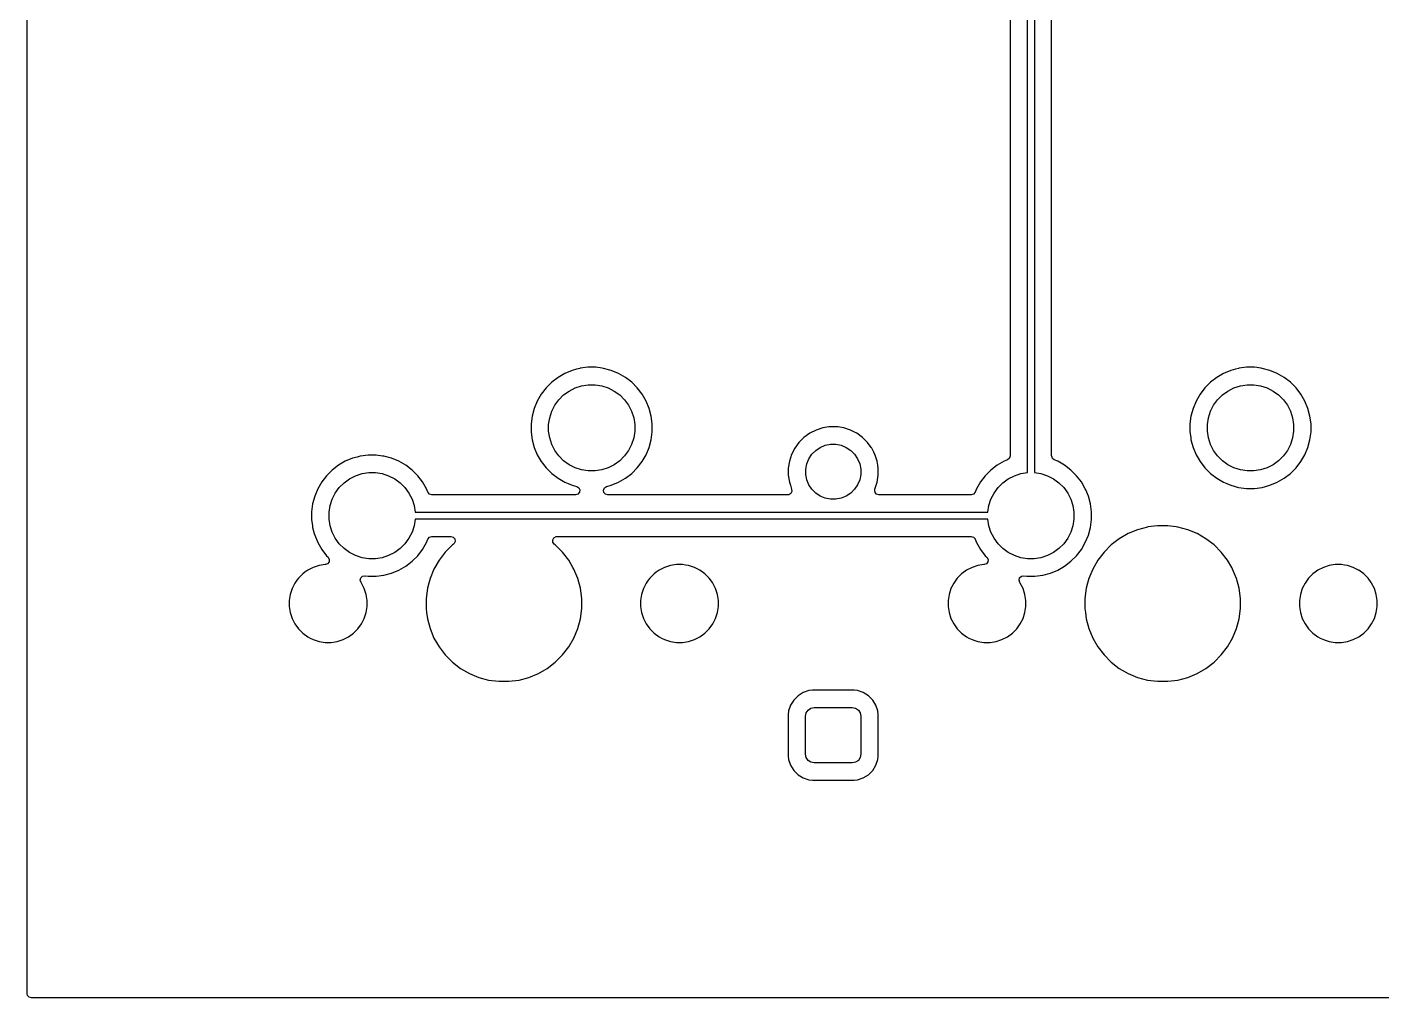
# Model space of a CAD drawing. Extents: x 72 to 176, y -104 to -43.
# Drawn here: x 71.94 to 111.11, y -104.27 to -76.2 of the extents above; entities that cross this region are included whole.
import ezdxf

# ---------------------------------------------------------------- set-up
doc = ezdxf.new("R2010")
doc.units = 0
doc.layers.add('BLACK', color=7, linetype='CONTINUOUS')

msp = doc.modelspace()

# ---------------------------------------------------------------- linework, layer by layer
at = {"layer": 'BLACK', "linetype": 'CONTINUOUS'}
for p, q in [((71.938, -96.078733), (71.938, -43.487)), ((100.865, -89.082908), (100.865, -72.524591)), ((101.065, -72.524591), (101.065, -89.082908)), ((101.5655, -77.028733), (101.5655, -73.671236)), ((100.3645, -74.94315), (100.3645, -88.599903)), ((101.5655, -87.674008), (101.5655, -77.028733)), ((87.701112, -86.127592), (87.489123, -86.2154)), ((87.829076, -86.093304), (87.701112, -86.127592)), ((87.922762, -86.068202), (87.829076, -86.093304)), ((87.933715, -86.066759), (87.922762, -86.068202)), ((88.150258, -86.03825), (87.933715, -86.066759)), ((88.150266, -86.03825), (88.150258, -86.03825)), ((88.379734, -86.03825), (88.150266, -86.03825)), ((88.379741, -86.03825), (88.379734, -86.03825)), ((88.569215, -86.063196), (88.379741, -86.03825)), ((88.607238, -86.068202), (88.569215, -86.063196)), ((88.828887, -86.127592), (88.607238, -86.068202)), ((89.040876, -86.2154), (88.828887, -86.127592)), ((106.751112, -86.127592), (106.539123, -86.2154)), ((106.879076, -86.093304), (106.751112, -86.127592)), ((106.972762, -86.068202), (106.879076, -86.093304)), ((106.983715, -86.066759), (106.972762, -86.068202)), ((107.200258, -86.03825), (106.983715, -86.066759)), ((107.200266, -86.03825), (107.200258, -86.03825)), ((107.429734, -86.03825), (107.200266, -86.03825)), ((107.429741, -86.03825), (107.429734, -86.03825)), ((107.619215, -86.063196), (107.429741, -86.03825)), ((107.657238, -86.068202), (107.619215, -86.063196)), ((107.878887, -86.127592), (107.657238, -86.068202)), ((108.090876, -86.2154), (107.878887, -86.127592)), ((87.108338, -86.469831), (86.946081, -86.632088)), ((87.290382, -86.330142), (87.108338, -86.469831)), ((87.489109, -86.215407), (87.290382, -86.330142)), ((87.489123, -86.2154), (87.489109, -86.215407)), ((87.786646, -86.633901), (87.973193, -86.573288)), ((87.973193, -86.573288), (88.166926, -86.542603)), ((88.166926, -86.542603), (88.363074, -86.542603)), ((88.363074, -86.542603), (88.556807, -86.573288)), ((88.556807, -86.573288), (88.743354, -86.633901)), ((89.04089, -86.215407), (89.040876, -86.2154)), ((89.239617, -86.330142), (89.04089, -86.215407)), ((89.421661, -86.469831), (89.239617, -86.330142)), ((89.42167, -86.469839), (89.421661, -86.469831)), ((89.583911, -86.63208), (89.42167, -86.469839)), ((106.158338, -86.469831), (105.996081, -86.632088)), ((106.340382, -86.330142), (106.158338, -86.469831)), ((106.539109, -86.215407), (106.340382, -86.330142)), ((106.539123, -86.2154), (106.539109, -86.215407)), ((106.836646, -86.633901), (107.023193, -86.573288)), ((107.023193, -86.573288), (107.216926, -86.542603)), ((107.216926, -86.542603), (107.413074, -86.542603)), ((107.413074, -86.542603), (107.606807, -86.573288)), ((107.606807, -86.573288), (107.793354, -86.633901)), ((108.09089, -86.215407), (108.090876, -86.2154)), ((108.289617, -86.330142), (108.09089, -86.215407)), ((108.471661, -86.469831), (108.289617, -86.330142)), ((108.47167, -86.469839), (108.471661, -86.469831)), ((108.633911, -86.63208), (108.47167, -86.469839)), ((86.806392, -86.814132), (86.691657, -87.012859)), ((86.946081, -86.632088), (86.806392, -86.814132)), ((87.314493, -86.97694), (87.45319, -86.838243)), ((87.45319, -86.838243), (87.611877, -86.72295)), ((87.611877, -86.72295), (87.786646, -86.633901)), ((88.743354, -86.633901), (88.918123, -86.72295)), ((88.918123, -86.72295), (89.07681, -86.838243)), ((89.07681, -86.838243), (89.215507, -86.97694)), ((89.583918, -86.632088), (89.583911, -86.63208)), ((89.723607, -86.814132), (89.583918, -86.632088)), ((89.723608, -86.814135), (89.723607, -86.814132)), ((89.723611, -86.814138), (89.723608, -86.814135)), ((89.838344, -87.012862), (89.723611, -86.814138)), ((105.856392, -86.814132), (105.741657, -87.012859)), ((105.996081, -86.632088), (105.856392, -86.814132)), ((106.364493, -86.97694), (106.50319, -86.838243)), ((106.50319, -86.838243), (106.661877, -86.72295)), ((106.661877, -86.72295), (106.836646, -86.633901)), ((107.793354, -86.633901), (107.968123, -86.72295)), ((107.968123, -86.72295), (108.12681, -86.838243)), ((108.12681, -86.838243), (108.265507, -86.97694)), ((108.633918, -86.632088), (108.633911, -86.63208)), ((108.773607, -86.814132), (108.633918, -86.632088)), ((108.773608, -86.814135), (108.773607, -86.814132)), ((108.773611, -86.814138), (108.773608, -86.814135)), ((108.888344, -87.012862), (108.773611, -86.814138)), ((86.603842, -87.224862), (86.544453, -87.446509)), ((86.69165, -87.012873), (86.603842, -87.224862)), ((86.691657, -87.012859), (86.69165, -87.012873)), ((87.049538, -87.496943), (87.110151, -87.310396)), ((87.110151, -87.310396), (87.1992, -87.135627)), ((87.1992, -87.135627), (87.314493, -86.97694)), ((89.215507, -86.97694), (89.3308, -87.135627)), ((89.3308, -87.135627), (89.419849, -87.310396)), ((89.419849, -87.310396), (89.480462, -87.496943)), ((89.926158, -87.224863), (89.838344, -87.012862)), ((89.985548, -87.446512), (89.926158, -87.224863)), ((105.653842, -87.224862), (105.594453, -87.446509)), ((105.74165, -87.012873), (105.653842, -87.224862)), ((105.741657, -87.012859), (105.74165, -87.012873)), ((106.099538, -87.496943), (106.160151, -87.310396)), ((106.160151, -87.310396), (106.2492, -87.135627)), ((106.2492, -87.135627), (106.364493, -86.97694)), ((108.265507, -86.97694), (108.3808, -87.135627)), ((108.3808, -87.135627), (108.469849, -87.310396)), ((108.469849, -87.310396), (108.530462, -87.496943)), ((108.976158, -87.224863), (108.888344, -87.012862)), ((109.035548, -87.446512), (108.976158, -87.224863)), ((86.544451, -87.44652), (86.5145, -87.674008)), ((86.5145, -87.674008), (86.5145, -87.903491)), ((86.544453, -87.446509), (86.544451, -87.44652)), ((87.018853, -87.690676), (87.049538, -87.496943)), ((87.018853, -87.886824), (87.018853, -87.690676)), ((89.480462, -87.496943), (89.511147, -87.690676)), ((89.511147, -87.690676), (89.511147, -87.886824)), ((90.0155, -87.674016), (89.985548, -87.446512)), ((90.0155, -87.903484), (90.0155, -87.674016)), ((101.5655, -88.599903), (101.5655, -87.674008)), ((105.594451, -87.44652), (105.5645, -87.674008)), ((105.5645, -87.674008), (105.5645, -87.903491)), ((105.594453, -87.446509), (105.594451, -87.44652)), ((106.068853, -87.690676), (106.099538, -87.496943)), ((106.068853, -87.886824), (106.068853, -87.690676)), ((108.530462, -87.496943), (108.561147, -87.690676)), ((108.561147, -87.690676), (108.561147, -87.886824)), ((109.0655, -87.674016), (109.035548, -87.446512)), ((109.0655, -87.903484), (109.0655, -87.674016)), ((86.5145, -87.903491), (86.535998, -88.066778)), ((86.535998, -88.066778), (86.544452, -88.130988)), ((86.544452, -88.130988), (86.544453, -88.13099)), ((86.544453, -88.13099), (86.603842, -88.352637)), ((87.049538, -88.080557), (87.018853, -87.886824)), ((87.110151, -88.267104), (87.049538, -88.080557)), ((89.480462, -88.080557), (89.419849, -88.267104)), ((89.511147, -87.886824), (89.480462, -88.080557)), ((89.926158, -88.352637), (89.985548, -88.130988)), ((89.985548, -88.130988), (90.0155, -87.903484)), ((94.402786, -88.066778), (94.258028, -88.211536)), ((94.568386, -87.946465), (94.402786, -88.066778)), ((94.750776, -87.853531), (94.568386, -87.946465)), ((94.945465, -87.790272), (94.750776, -87.853531)), ((95.123329, -87.762101), (94.945465, -87.790272)), ((95.147648, -87.75825), (95.123329, -87.762101)), ((95.352352, -87.75825), (95.147648, -87.75825)), ((95.379995, -87.762628), (95.352352, -87.75825)), ((95.554534, -87.790272), (95.379995, -87.762628)), ((95.749223, -87.853531), (95.554534, -87.790272)), ((95.847273, -87.903491), (95.749223, -87.853531)), ((95.93161, -87.946463), (95.847273, -87.903491)), ((95.931612, -87.946464), (95.93161, -87.946463)), ((95.931613, -87.946465), (95.931612, -87.946464)), ((96.097213, -88.066778), (95.931613, -87.946465)), ((96.241971, -88.211536), (96.097213, -88.066778)), ((105.5645, -87.903491), (105.585998, -88.066778)), ((105.585998, -88.066778), (105.594452, -88.130988)), ((105.594452, -88.130988), (105.594453, -88.13099)), ((105.594453, -88.13099), (105.653842, -88.352637)), ((106.099538, -88.080557), (106.068853, -87.886824)), ((106.160151, -88.267104), (106.099538, -88.080557)), ((108.530462, -88.080557), (108.469849, -88.267104)), ((108.561147, -87.886824), (108.530462, -88.080557)), ((108.976158, -88.352637), (109.035548, -88.130988)), ((109.035548, -88.130988), (109.0655, -87.903484)), ((86.603842, -88.352637), (86.69165, -88.564626)), ((87.1992, -88.441873), (87.110151, -88.267104)), ((87.314493, -88.60056), (87.1992, -88.441873)), ((89.3308, -88.441873), (89.215507, -88.60056)), ((89.419849, -88.267104), (89.3308, -88.441873)), ((89.838344, -88.564638), (89.926158, -88.352637)), ((94.137715, -88.377136), (94.044781, -88.559526)), ((94.258028, -88.211536), (94.137715, -88.377136)), ((94.631592, -88.551235), (94.742485, -88.440342)), ((94.742485, -88.440342), (94.872883, -88.353213)), ((94.872883, -88.353213), (95.017772, -88.293198)), ((95.017772, -88.293198), (95.171586, -88.262602)), ((95.171586, -88.262602), (95.328414, -88.262602)), ((95.328414, -88.262602), (95.482228, -88.293198)), ((95.482228, -88.293198), (95.627117, -88.353213)), ((95.627117, -88.353213), (95.757515, -88.440342)), ((95.757515, -88.440342), (95.868408, -88.551235)), ((96.344485, -88.352637), (96.241971, -88.211536)), ((96.362287, -88.37714), (96.344485, -88.352637)), ((96.421503, -88.493357), (96.362287, -88.37714)), ((96.455218, -88.559526), (96.421503, -88.493357)), ((105.653842, -88.352637), (105.74165, -88.564626)), ((106.2492, -88.441873), (106.160151, -88.267104)), ((106.364493, -88.60056), (106.2492, -88.441873)), ((108.3808, -88.441873), (108.265507, -88.60056)), ((108.469849, -88.267104), (108.3808, -88.441873)), ((108.888344, -88.564638), (108.976158, -88.352637)), ((80.940382, -88.870142), (80.758338, -89.009831)), ((81.139109, -88.755407), (80.940382, -88.870142)), ((81.139123, -88.7554), (81.139109, -88.755407)), ((81.351112, -88.667592), (81.139123, -88.7554)), ((81.479076, -88.633304), (81.351112, -88.667592)), ((81.572762, -88.608202), (81.479076, -88.633304)), ((81.583715, -88.606759), (81.572762, -88.608202)), ((81.800258, -88.57825), (81.583715, -88.606759)), ((81.800266, -88.57825), (81.800258, -88.57825)), ((82.029734, -88.57825), (81.800266, -88.57825)), ((82.029741, -88.57825), (82.029734, -88.57825)), ((82.219215, -88.603196), (82.029741, -88.57825)), ((82.257238, -88.608202), (82.219215, -88.603196)), ((82.476461, -88.666942), (82.257238, -88.608202)), ((82.478887, -88.667592), (82.476461, -88.666942)), ((82.690876, -88.7554), (82.478887, -88.667592)), ((82.69089, -88.755407), (82.690876, -88.7554)), ((82.889617, -88.870142), (82.69089, -88.755407)), ((83.071661, -89.009831), (82.889617, -88.870142)), ((86.69165, -88.564626), (86.691657, -88.56464)), ((86.691657, -88.56464), (86.806392, -88.763367)), ((86.806392, -88.763367), (86.946081, -88.945411)), ((87.45319, -88.739257), (87.314493, -88.60056)), ((87.611877, -88.85455), (87.45319, -88.739257)), ((87.786646, -88.943599), (87.611877, -88.85455)), ((88.918123, -88.85455), (88.743354, -88.943599)), ((89.07681, -88.739257), (88.918123, -88.85455)), ((89.215507, -88.60056), (89.07681, -88.739257)), ((89.583919, -88.945411), (89.723611, -88.763362)), ((89.723611, -88.763362), (89.838344, -88.564638)), ((93.981522, -88.754215), (93.9495, -88.956398)), ((94.044781, -88.559526), (93.981522, -88.754215)), ((94.453852, -88.980336), (94.484448, -88.826522)), ((94.484448, -88.826522), (94.544463, -88.681633)), ((94.544463, -88.681633), (94.631592, -88.551235)), ((95.868408, -88.551235), (95.955537, -88.681633)), ((95.955537, -88.681633), (96.015552, -88.826522)), ((96.015552, -88.826522), (96.046148, -88.980336)), ((96.455218, -88.559528), (96.455218, -88.559526)), ((96.45522, -88.559531), (96.455218, -88.559528)), ((96.469775, -88.604327), (96.45522, -88.559531)), ((96.518477, -88.754215), (96.469775, -88.604327)), ((96.536838, -88.870139), (96.518477, -88.754215)), ((96.5505, -88.956398), (96.536838, -88.870139)), ((99.990382, -88.870142), (99.808338, -89.009831)), ((100.189101, -88.755411), (99.990382, -88.870142)), ((100.189109, -88.755407), (100.189101, -88.755411)), ((100.189112, -88.755406), (100.189109, -88.755407)), ((100.287963, -88.714459), (100.189112, -88.755406)), ((100.292011, -88.712697), (100.287963, -88.714459)), ((100.344815, -88.666942), (100.292011, -88.712697)), ((100.3645, -88.599903), (100.344815, -88.666942)), ((101.565579, -88.604327), (101.5655, -88.599903)), ((101.587643, -88.670622), (101.565579, -88.604327)), ((101.642045, -88.714463), (101.587643, -88.670622)), ((101.740888, -88.755406), (101.642045, -88.714463)), ((101.740893, -88.755409), (101.740888, -88.755406)), ((101.740898, -88.755411), (101.740893, -88.755409)), ((101.939617, -88.870142), (101.740898, -88.755411)), ((102.121661, -89.009831), (101.939617, -88.870142)), ((105.74165, -88.564626), (105.741657, -88.56464)), ((105.741657, -88.56464), (105.856392, -88.763367)), ((105.856392, -88.763367), (105.996081, -88.945411)), ((106.50319, -88.739257), (106.364493, -88.60056)), ((106.661877, -88.85455), (106.50319, -88.739257)), ((106.836646, -88.943599), (106.661877, -88.85455)), ((107.968123, -88.85455), (107.793354, -88.943599)), ((108.12681, -88.739257), (107.968123, -88.85455)), ((108.265507, -88.60056), (108.12681, -88.739257)), ((108.633919, -88.945411), (108.773611, -88.763362)), ((108.773611, -88.763362), (108.888344, -88.564638)), ((80.596081, -89.172088), (80.456392, -89.354132)), ((80.758338, -89.009831), (80.596081, -89.172088)), ((81.10319, -89.378243), (81.261877, -89.26295)), ((81.261877, -89.26295), (81.436646, -89.173901)), ((81.436646, -89.173901), (81.623193, -89.113288)), ((81.623193, -89.113288), (81.816926, -89.082603)), ((81.816926, -89.082603), (82.013074, -89.082603)), ((82.013074, -89.082603), (82.206807, -89.113288)), ((82.206807, -89.113288), (82.393354, -89.173901)), ((82.393354, -89.173901), (82.568123, -89.26295)), ((82.568123, -89.26295), (82.72681, -89.378243)), ((83.07167, -89.009839), (83.071661, -89.009831)), ((83.233911, -89.17208), (83.07167, -89.009839)), ((83.233918, -89.172088), (83.233911, -89.17208)), ((83.373607, -89.354132), (83.233918, -89.172088)), ((86.946081, -88.945411), (86.946089, -88.94542)), ((86.946089, -88.94542), (87.10833, -89.107661)), ((87.10833, -89.107661), (87.108338, -89.107668)), ((87.108338, -89.107668), (87.290382, -89.247357)), ((87.290382, -89.247357), (87.290385, -89.247358)), ((87.290385, -89.247358), (87.290388, -89.247361)), ((87.290388, -89.247361), (87.489112, -89.362094)), ((87.973193, -89.004212), (87.786646, -88.943599)), ((88.166926, -89.034897), (87.973193, -89.004212)), ((88.363074, -89.034897), (88.166926, -89.034897)), ((88.556807, -89.004212), (88.363074, -89.034897)), ((88.743354, -88.943599), (88.556807, -89.004212)), ((89.040888, -89.362094), (89.239612, -89.247361)), ((89.239612, -89.247361), (89.421661, -89.107669)), ((89.421661, -89.107669), (89.421665, -89.107664)), ((89.421665, -89.107664), (89.42167, -89.107661)), ((89.42167, -89.107661), (89.583911, -88.94542)), ((89.583911, -88.94542), (89.583914, -88.945415)), ((89.583914, -88.945415), (89.583919, -88.945411)), ((93.9495, -88.956398), (93.9495, -89.161101)), ((93.9495, -89.161101), (93.981522, -89.363284)), ((94.453852, -89.137164), (94.453852, -88.980336)), ((94.484448, -89.290978), (94.453852, -89.137164)), ((94.544463, -89.435867), (94.484448, -89.290978)), ((96.015552, -89.290978), (95.955537, -89.435867)), ((96.046148, -89.137164), (96.015552, -89.290978)), ((96.046148, -88.980336), (96.046148, -89.137164)), ((96.518477, -89.363284), (96.5505, -89.161102)), ((96.5505, -89.161102), (96.5505, -88.956398)), ((99.646081, -89.172088), (99.506392, -89.354132)), ((99.808338, -89.009831), (99.646081, -89.172088)), ((100.15319, -89.378243), (100.311877, -89.26295)), ((100.311877, -89.26295), (100.486646, -89.173901)), ((100.486646, -89.173901), (100.673193, -89.113288)), ((100.673193, -89.113288), (100.865, -89.082908)), ((101.065, -89.082908), (101.256807, -89.113288)), ((101.256807, -89.113288), (101.443354, -89.173901)), ((101.443354, -89.173901), (101.618123, -89.26295)), ((101.618123, -89.26295), (101.77681, -89.378243)), ((102.12167, -89.009839), (102.121661, -89.009831)), ((102.283911, -89.17208), (102.12167, -89.009839)), ((102.283918, -89.172088), (102.283911, -89.17208)), ((102.423607, -89.354132), (102.283918, -89.172088)), ((105.996081, -88.945411), (105.996089, -88.94542)), ((105.996089, -88.94542), (106.15833, -89.107661)), ((106.15833, -89.107661), (106.158338, -89.107668)), ((106.158338, -89.107668), (106.340382, -89.247357)), ((106.340382, -89.247357), (106.340385, -89.247358)), ((106.340385, -89.247358), (106.340388, -89.247361)), ((106.340388, -89.247361), (106.539112, -89.362094)), ((107.023193, -89.004212), (106.836646, -88.943599)), ((107.216926, -89.034897), (107.023193, -89.004212)), ((107.413074, -89.034897), (107.216926, -89.034897)), ((107.606807, -89.004212), (107.413074, -89.034897)), ((107.793354, -88.943599), (107.606807, -89.004212)), ((108.090888, -89.362094), (108.289612, -89.247361)), ((108.289612, -89.247361), (108.471661, -89.107669)), ((108.471661, -89.107669), (108.471665, -89.107664)), ((108.471665, -89.107664), (108.47167, -89.107661)), ((108.47167, -89.107661), (108.622932, -88.956398)), ((108.622932, -88.956398), (108.63391, -88.94542)), ((108.63391, -88.94542), (108.633919, -88.945411)), ((80.34165, -89.552873), (80.253842, -89.764862)), ((80.341657, -89.552859), (80.34165, -89.552873)), ((80.456392, -89.354132), (80.341657, -89.552859)), ((80.760151, -89.850396), (80.8492, -89.675627)), ((80.8492, -89.675627), (80.964493, -89.51694)), ((80.964493, -89.51694), (81.10319, -89.378243)), ((82.72681, -89.378243), (82.865507, -89.51694)), ((82.865507, -89.51694), (82.9808, -89.675627)), ((82.9808, -89.675627), (83.069849, -89.850396)), ((83.373608, -89.354135), (83.373607, -89.354132)), ((83.373611, -89.354138), (83.373608, -89.354135)), ((83.488344, -89.552862), (83.373611, -89.354138)), ((83.488346, -89.552867), (83.488344, -89.552862)), ((83.488349, -89.552873), (83.488346, -89.552867)), ((83.529285, -89.651702), (83.488349, -89.552873)), ((83.531052, -89.655761), (83.529285, -89.651702)), ((83.576807, -89.708565), (83.531052, -89.655761)), ((83.643846, -89.72825), (83.576807, -89.708565)), ((87.489112, -89.362094), (87.489117, -89.362096)), ((87.489117, -89.362096), (87.489123, -89.362099)), ((87.489123, -89.362099), (87.58048, -89.39994)), ((87.58048, -89.39994), (87.701113, -89.449908)), ((87.701113, -89.449908), (87.830123, -89.484475)), ((87.867532, -89.70694), (87.80098, -89.728215)), ((87.830123, -89.484475), (87.889783, -89.52084)), ((87.912017, -89.653062), (87.867532, -89.70694)), ((87.889783, -89.52084), (87.920312, -89.583687)), ((87.920312, -89.583687), (87.912017, -89.653062)), ((88.609233, -89.586603), (88.638258, -89.523047)), ((88.619177, -89.655761), (88.609233, -89.586603)), ((88.664932, -89.708565), (88.619177, -89.655761)), ((88.638258, -89.523047), (88.697036, -89.485273)), ((88.731971, -89.72825), (88.664932, -89.708565)), ((88.697036, -89.485273), (88.699841, -89.484485)), ((88.699841, -89.484485), (88.828887, -89.449908)), ((88.828887, -89.449908), (89.040888, -89.362094)), ((94.020491, -89.688744), (93.960403, -89.724398)), ((93.981522, -89.363284), (94.009669, -89.449908)), ((94.009669, -89.449908), (94.04478, -89.557969)), ((94.051764, -89.626264), (94.020491, -89.688744)), ((94.04478, -89.557969), (94.044781, -89.557972)), ((94.044781, -89.557972), (94.046286, -89.562602)), ((94.046286, -89.562602), (94.044964, -89.563031)), ((94.044964, -89.563031), (94.051764, -89.626264)), ((94.631592, -89.566265), (94.544463, -89.435867)), ((94.742485, -89.677158), (94.631592, -89.566265)), ((94.872883, -89.764287), (94.742485, -89.677158)), ((95.757515, -89.677158), (95.627117, -89.764287)), ((95.868408, -89.566265), (95.757515, -89.677158)), ((95.955537, -89.435867), (95.868408, -89.566265)), ((96.447528, -89.586603), (96.45408, -89.56272)), ((96.457472, -89.655761), (96.447528, -89.586603)), ((96.453714, -89.562602), (96.455218, -89.557972)), ((96.45408, -89.56272), (96.453714, -89.562602)), ((96.455218, -89.557972), (96.45522, -89.557969)), ((96.45522, -89.557969), (96.518477, -89.363284)), ((96.503227, -89.708565), (96.457472, -89.655761)), ((96.570266, -89.72825), (96.503227, -89.708565)), ((99.306875, -89.706106), (99.24058, -89.728171)), ((99.350715, -89.651702), (99.306875, -89.706106)), ((99.39165, -89.552873), (99.350715, -89.651702)), ((99.391657, -89.552859), (99.39165, -89.552873)), ((99.506392, -89.354132), (99.391657, -89.552859)), ((99.810151, -89.850396), (99.8992, -89.675627)), ((99.8992, -89.675627), (100.014493, -89.51694)), ((100.014493, -89.51694), (100.15319, -89.378243)), ((101.77681, -89.378243), (101.915507, -89.51694)), ((101.915507, -89.51694), (102.0308, -89.675627)), ((102.0308, -89.675627), (102.119849, -89.850396)), ((102.423608, -89.354135), (102.423607, -89.354132)), ((102.423611, -89.354138), (102.423608, -89.354135)), ((102.538344, -89.552862), (102.423611, -89.354138)), ((102.538346, -89.552867), (102.538344, -89.552862)), ((102.538349, -89.552873), (102.538346, -89.552867)), ((102.551112, -89.583687), (102.538349, -89.552873)), ((102.626158, -89.764863), (102.551112, -89.583687)), ((106.539112, -89.362094), (106.539117, -89.362096)), ((106.539117, -89.362096), (106.539123, -89.362099)), ((106.539123, -89.362099), (106.63048, -89.39994)), ((106.63048, -89.39994), (106.751113, -89.449908)), ((106.751113, -89.449908), (106.972762, -89.509298)), ((106.972762, -89.509298), (107.200266, -89.53925)), ((107.200266, -89.53925), (107.200273, -89.53925)), ((107.200273, -89.53925), (107.429727, -89.53925)), ((107.429727, -89.53925), (107.429734, -89.53925)), ((107.429734, -89.53925), (107.657238, -89.509298)), ((107.657238, -89.509298), (107.878887, -89.449908)), ((107.878887, -89.449908), (108.090888, -89.362094)), ((80.194451, -89.98652), (80.1645, -90.214008)), ((80.194453, -89.986509), (80.194451, -89.98652)), ((80.253842, -89.764862), (80.194453, -89.986509)), ((80.668853, -90.230676), (80.699538, -90.036943)), ((80.699538, -90.036943), (80.760151, -89.850396)), ((83.069849, -89.850396), (83.130462, -90.036943)), ((83.130462, -90.036943), (83.160842, -90.22875)), ((87.798029, -89.72825), (83.643846, -89.72825)), ((87.80098, -89.728215), (87.798029, -89.72825)), ((93.929734, -89.72825), (88.731971, -89.72825)), ((93.960403, -89.724398), (93.929734, -89.72825)), ((95.017772, -89.824302), (94.872883, -89.764287)), ((95.171586, -89.854898), (95.017772, -89.824302)), ((95.328414, -89.854898), (95.171586, -89.854898)), ((95.482228, -89.824302), (95.328414, -89.854898)), ((95.627117, -89.764287), (95.482228, -89.824302)), ((99.236154, -89.72825), (96.570266, -89.72825)), ((99.24058, -89.728171), (99.236154, -89.72825)), ((99.719158, -90.22875), (99.749538, -90.036943)), ((99.749538, -90.036943), (99.810151, -89.850396)), ((102.119849, -89.850396), (102.180462, -90.036943)), ((102.180462, -90.036943), (102.211147, -90.230676)), ((102.685548, -89.986512), (102.626158, -89.764863)), ((102.7155, -90.214016), (102.685548, -89.986512)), ((80.1645, -90.214008), (80.1645, -90.443491)), ((80.1645, -90.443491), (80.187509, -90.61825)), ((80.668853, -90.426824), (80.668853, -90.230676)), ((80.699538, -90.620557), (80.668853, -90.426824)), ((83.160842, -90.42875), (83.130462, -90.620557)), ((83.160842, -90.22875), (99.719158, -90.22875)), ((99.719158, -90.42875), (83.160842, -90.42875)), ((99.749538, -90.620557), (99.719158, -90.42875)), ((102.211147, -90.426824), (102.180462, -90.620557)), ((102.211147, -90.230676), (102.211147, -90.426824)), ((102.685548, -90.670988), (102.7155, -90.443484)), ((102.7155, -90.443484), (102.7155, -90.214016)), ((80.187509, -90.61825), (80.194452, -90.670988)), ((80.194452, -90.670988), (80.241347, -90.846004)), ((80.241347, -90.846004), (80.253842, -90.892637)), ((80.760151, -90.807104), (80.699538, -90.620557)), ((80.8492, -90.981873), (80.760151, -90.807104)), ((83.069849, -90.807104), (82.9808, -90.981873)), ((83.130462, -90.620557), (83.069849, -90.807104)), ((99.810151, -90.807104), (99.749538, -90.620557)), ((99.8992, -90.981873), (99.810151, -90.807104)), ((102.119849, -90.807104), (102.0308, -90.981873)), ((102.180462, -90.620557), (102.119849, -90.807104)), ((102.626158, -90.892637), (102.685548, -90.670988)), ((103.777489, -90.846008), (103.522006, -90.993511)), ((103.777499, -90.846004), (103.777489, -90.846008)), ((104.050038, -90.733114), (103.777499, -90.846004)), ((104.050048, -90.733111), (104.050038, -90.733114)), ((104.335007, -90.656757), (104.050048, -90.733111)), ((104.349085, -90.654903), (104.335007, -90.656757)), ((104.627486, -90.61825), (104.349085, -90.654903)), ((104.627494, -90.61825), (104.627486, -90.61825)), ((104.922506, -90.61825), (104.627494, -90.61825)), ((104.922513, -90.61825), (104.922506, -90.61825)), ((105.166113, -90.650321), (104.922513, -90.61825)), ((105.214993, -90.656757), (105.166113, -90.650321)), ((105.499952, -90.733111), (105.214993, -90.656757)), ((105.499954, -90.733112), (105.499952, -90.733111)), ((105.499961, -90.733114), (105.499954, -90.733112)), ((105.7725, -90.846004), (105.499961, -90.733114)), ((105.77251, -90.846008), (105.7725, -90.846004)), ((106.027993, -90.993511), (105.77251, -90.846008)), ((80.253842, -90.892637), (80.34165, -91.104626)), ((80.34165, -91.104626), (80.341657, -91.10464)), ((80.341657, -91.10464), (80.456392, -91.303367)), ((80.964493, -91.14056), (80.8492, -90.981873)), ((81.10319, -91.279257), (80.964493, -91.14056)), ((81.261877, -91.39455), (81.10319, -91.279257)), ((82.72681, -91.279257), (82.568123, -91.39455)), ((82.865507, -91.14056), (82.72681, -91.279257)), ((82.9808, -90.981873), (82.865507, -91.14056)), ((83.373611, -91.303362), (83.488344, -91.104638)), ((83.488344, -91.104638), (83.529285, -91.005798)), ((83.529285, -91.005798), (83.573125, -90.951394)), ((83.573125, -90.951394), (83.63942, -90.929329)), ((83.63942, -90.929329), (83.643846, -90.92925)), ((83.643846, -90.92925), (84.190462, -90.92925)), ((84.237952, -91.173108), (84.029358, -91.381702)), ((84.190462, -90.92925), (84.257501, -90.948935)), ((84.237959, -91.173102), (84.237952, -91.173108)), ((84.265948, -91.151626), (84.237959, -91.173102)), ((84.257501, -90.948935), (84.303256, -91.001739)), ((84.284175, -91.134453), (84.265948, -91.151626)), ((84.3132, -91.070897), (84.284175, -91.134453)), ((84.303256, -91.001739), (84.3132, -91.070897)), ((87.138694, -91.025452), (87.172906, -90.964532)), ((87.142849, -91.095198), (87.138694, -91.025452)), ((87.184052, -91.151626), (87.142849, -91.095198)), ((87.172906, -90.964532), (87.234624, -90.931779)), ((87.21204, -91.173102), (87.184052, -91.151626)), ((87.212047, -91.173108), (87.21204, -91.173102)), ((87.420641, -91.381702), (87.212047, -91.173108)), ((87.234624, -90.931779), (87.259538, -90.92925)), ((87.259538, -90.92925), (99.236154, -90.92925)), ((99.236154, -90.92925), (99.303193, -90.948935)), ((99.303193, -90.948935), (99.348948, -91.001739)), ((99.348948, -91.001739), (99.350715, -91.005798)), ((99.350715, -91.005798), (99.39165, -91.104626)), ((99.39165, -91.104626), (99.391657, -91.10464)), ((99.391657, -91.10464), (99.506392, -91.303367)), ((100.014493, -91.14056), (99.8992, -90.981873)), ((100.15319, -91.279257), (100.014493, -91.14056)), ((100.311877, -91.39455), (100.15319, -91.279257)), ((101.77681, -91.279257), (101.618123, -91.39455)), ((101.915507, -91.14056), (101.77681, -91.279257)), ((102.0308, -90.981873), (101.915507, -91.14056)), ((102.423611, -91.303362), (102.538344, -91.104638)), ((102.538344, -91.104638), (102.626158, -90.892637)), ((103.287952, -91.173108), (103.079358, -91.381702)), ((103.287959, -91.173102), (103.287952, -91.173108)), ((103.522006, -90.993511), (103.287959, -91.173102)), ((106.26204, -91.173102), (106.027993, -90.993511)), ((106.262047, -91.173108), (106.26204, -91.173102)), ((106.470641, -91.381702), (106.262047, -91.173108)), ((80.456392, -91.303367), (80.596081, -91.485411)), ((80.596081, -91.485411), (80.596089, -91.48542)), ((80.596089, -91.48542), (80.642238, -91.531569)), ((80.670739, -91.662584), (80.628867, -91.718517)), ((80.642238, -91.531569), (80.675723, -91.592892)), ((80.675723, -91.592892), (80.670739, -91.662584)), ((81.436646, -91.483599), (81.261877, -91.39455)), ((81.623193, -91.544212), (81.436646, -91.483599)), ((81.816926, -91.574897), (81.623193, -91.544212)), ((82.013074, -91.574897), (81.816926, -91.574897)), ((82.206807, -91.544212), (82.013074, -91.574897)), ((82.393354, -91.483599), (82.206807, -91.544212)), ((82.568123, -91.39455), (82.393354, -91.483599)), ((82.889612, -91.787361), (83.071661, -91.647669)), ((83.071661, -91.647669), (83.071665, -91.647664)), ((83.071665, -91.647664), (83.07167, -91.647661)), ((83.07167, -91.647661), (83.233911, -91.48542)), ((83.233911, -91.48542), (83.233914, -91.485415)), ((83.233914, -91.485415), (83.233919, -91.485411)), ((83.233919, -91.485411), (83.373611, -91.303362)), ((83.849761, -91.615756), (83.702258, -91.871239)), ((84.029352, -91.381709), (83.849761, -91.615756)), ((84.029358, -91.381702), (84.029352, -91.381709)), ((87.420647, -91.381709), (87.420641, -91.381702)), ((87.600238, -91.615756), (87.420647, -91.381709)), ((87.721453, -91.825708), (87.600238, -91.615756)), ((99.506392, -91.303367), (99.646081, -91.485411)), ((99.646081, -91.485411), (99.646089, -91.48542)), ((99.646089, -91.48542), (99.692238, -91.531569)), ((99.720739, -91.662584), (99.678867, -91.718517)), ((99.692238, -91.531569), (99.725723, -91.592892)), ((99.725723, -91.592892), (99.720739, -91.662584)), ((100.486646, -91.483599), (100.311877, -91.39455)), ((100.673193, -91.544212), (100.486646, -91.483599)), ((100.866926, -91.574897), (100.673193, -91.544212)), ((101.063074, -91.574897), (100.866926, -91.574897)), ((101.256807, -91.544212), (101.063074, -91.574897)), ((101.443354, -91.483599), (101.256807, -91.544212)), ((101.618123, -91.39455), (101.443354, -91.483599)), ((101.939612, -91.787361), (102.121661, -91.647669)), ((102.121661, -91.647669), (102.121665, -91.647664)), ((102.121665, -91.647664), (102.12167, -91.647661)), ((102.12167, -91.647661), (102.283911, -91.48542)), ((102.283911, -91.48542), (102.283914, -91.485415)), ((102.283914, -91.485415), (102.283919, -91.485411)), ((102.283919, -91.485411), (102.423611, -91.303362)), ((102.899761, -91.615756), (102.752258, -91.871239)), ((103.079352, -91.381709), (102.899761, -91.615756)), ((103.079358, -91.381702), (103.079352, -91.381709)), ((106.470647, -91.381709), (106.470641, -91.381702)), ((106.650238, -91.615756), (106.470647, -91.381709)), ((106.771453, -91.825708), (106.650238, -91.615756)), ((79.911783, -92.010269), (79.786519, -92.135533)), ((79.911784, -92.010269), (79.911783, -92.010269)), ((79.911786, -92.010267), (79.911784, -92.010269)), ((79.973338, -91.965546), (79.911786, -92.010267)), ((80.055109, -91.906136), (79.973338, -91.965546)), ((80.212957, -91.825707), (80.055109, -91.906136)), ((80.21296, -91.825706), (80.212957, -91.825707)), ((80.381443, -91.770964), (80.21296, -91.825706)), ((80.556423, -91.743249), (80.381443, -91.770964)), ((80.557967, -91.743128), (80.556423, -91.743249)), ((80.563403, -91.742934), (80.557967, -91.743128)), ((80.628867, -91.718517), (80.563403, -91.742934)), ((82.029734, -92.07925), (82.257238, -92.049298)), ((82.257238, -92.049298), (82.478887, -91.989908)), ((82.478887, -91.989908), (82.690888, -91.902094)), ((82.690888, -91.902094), (82.889612, -91.787361)), ((83.702254, -91.871249), (83.589364, -92.143788)), ((83.702258, -91.871239), (83.702254, -91.871249)), ((87.747743, -91.871243), (87.721453, -91.825708)), ((87.860639, -92.143798), (87.747743, -91.871243)), ((90.071783, -92.010269), (89.946519, -92.135533)), ((90.071784, -92.010269), (90.071783, -92.010269)), ((90.071786, -92.010267), (90.071784, -92.010269)), ((90.133338, -91.965546), (90.071786, -92.010267)), ((90.215109, -91.906136), (90.133338, -91.965546)), ((90.372957, -91.825707), (90.215109, -91.906136)), ((90.37296, -91.825706), (90.372957, -91.825707)), ((90.541443, -91.770964), (90.37296, -91.825706)), ((90.658095, -91.752488), (90.541443, -91.770964)), ((90.716421, -91.74325), (90.658095, -91.752488)), ((90.893579, -91.74325), (90.716421, -91.74325)), ((90.981067, -91.757107), (90.893579, -91.74325)), ((91.068556, -91.770964), (90.981067, -91.757107)), ((91.237039, -91.825706), (91.068556, -91.770964)), ((91.237042, -91.825707), (91.237039, -91.825706)), ((91.386953, -91.902092), (91.237042, -91.825707)), ((91.39489, -91.906136), (91.386953, -91.902092)), ((91.538214, -92.010267), (91.39489, -91.906136)), ((91.663483, -92.135536), (91.538214, -92.010267)), ((98.961783, -92.010269), (98.836519, -92.135533)), ((98.961784, -92.010269), (98.961783, -92.010269)), ((98.961786, -92.010267), (98.961784, -92.010269)), ((99.023338, -91.965546), (98.961786, -92.010267)), ((99.105109, -91.906136), (99.023338, -91.965546)), ((99.262957, -91.825707), (99.105109, -91.906136)), ((99.26296, -91.825706), (99.262957, -91.825707)), ((99.431443, -91.770964), (99.26296, -91.825706)), ((99.606423, -91.743249), (99.431443, -91.770964)), ((99.607967, -91.743128), (99.606423, -91.743249)), ((99.613403, -91.742934), (99.607967, -91.743128)), ((99.678867, -91.718517), (99.613403, -91.742934)), ((101.079734, -92.07925), (101.307238, -92.049298)), ((101.307238, -92.049298), (101.528887, -91.989908)), ((101.528887, -91.989908), (101.740888, -91.902094)), ((101.740888, -91.902094), (101.939612, -91.787361)), ((102.752254, -91.871249), (102.639364, -92.143788)), ((102.752258, -91.871239), (102.752254, -91.871249)), ((106.797743, -91.871243), (106.771453, -91.825708)), ((106.910639, -92.143798), (106.797743, -91.871243)), ((109.121783, -92.010269), (108.996519, -92.135533)), ((109.121784, -92.010269), (109.121783, -92.010269)), ((109.121786, -92.010267), (109.121784, -92.010269)), ((109.183338, -91.965546), (109.121786, -92.010267)), ((109.265109, -91.906136), (109.183338, -91.965546)), ((109.422957, -91.825707), (109.265109, -91.906136)), ((109.42296, -91.825706), (109.422957, -91.825707)), ((109.591443, -91.770964), (109.42296, -91.825706)), ((109.708095, -91.752488), (109.591443, -91.770964)), ((109.766421, -91.74325), (109.708095, -91.752488)), ((109.943579, -91.74325), (109.766421, -91.74325)), ((110.031067, -91.757107), (109.943579, -91.74325)), ((110.118556, -91.770964), (110.031067, -91.757107)), ((110.287039, -91.825706), (110.118556, -91.770964)), ((110.287042, -91.825707), (110.287039, -91.825706)), ((110.436953, -91.902092), (110.287042, -91.825707)), ((110.44489, -91.906136), (110.436953, -91.902092)), ((110.588214, -92.010267), (110.44489, -91.906136)), ((110.713483, -92.135536), (110.588214, -92.010267)), ((79.601956, -92.43671), (79.547214, -92.605193)), ((79.601957, -92.436707), (79.601956, -92.43671)), ((79.682386, -92.278859), (79.601957, -92.436707)), ((79.741796, -92.197088), (79.682386, -92.278859)), ((79.786517, -92.135536), (79.741796, -92.197088)), ((79.786519, -92.135534), (79.786517, -92.135536)), ((79.786519, -92.135533), (79.786519, -92.135534)), ((81.573038, -92.197782), (81.588863, -92.129728)), ((81.596518, -92.263588), (81.573038, -92.197782)), ((81.588863, -92.129728), (81.638968, -92.081033)), ((81.607613, -92.278859), (81.596518, -92.263588)), ((81.688042, -92.436707), (81.607613, -92.278859)), ((81.638968, -92.081033), (81.707446, -92.067157)), ((81.688042, -92.436708), (81.688042, -92.436707)), ((81.742786, -92.605195), (81.688042, -92.436708)), ((81.707446, -92.067157), (81.712977, -92.067758)), ((81.712977, -92.067758), (81.800266, -92.07925)), ((81.800266, -92.07925), (81.800273, -92.07925)), ((81.800273, -92.07925), (82.029727, -92.07925)), ((82.029727, -92.07925), (82.029734, -92.07925)), ((83.513006, -92.428765), (83.4745, -92.721236)), ((83.513008, -92.428754), (83.513006, -92.428765)), ((83.553172, -92.27886), (83.513008, -92.428754)), ((83.589361, -92.143798), (83.553172, -92.27886)), ((83.589364, -92.143788), (83.589361, -92.143798)), ((87.936993, -92.428757), (87.860639, -92.143798)), ((87.9755, -92.721244), (87.936993, -92.428757)), ((89.761956, -92.43671), (89.707214, -92.605193)), ((89.761957, -92.436707), (89.761956, -92.43671)), ((89.842386, -92.278859), (89.761957, -92.436707)), ((89.901796, -92.197088), (89.842386, -92.278859)), ((89.946517, -92.135536), (89.901796, -92.197088)), ((89.946519, -92.135534), (89.946517, -92.135536)), ((89.946519, -92.135533), (89.946519, -92.135534)), ((91.756518, -92.263588), (91.663483, -92.135536)), ((91.767613, -92.278859), (91.756518, -92.263588)), ((91.848042, -92.436707), (91.767613, -92.278859)), ((91.848042, -92.436708), (91.848042, -92.436707)), ((91.902786, -92.605195), (91.848042, -92.436708)), ((98.651956, -92.43671), (98.597214, -92.605193)), ((98.651957, -92.436707), (98.651956, -92.43671)), ((98.732386, -92.278859), (98.651957, -92.436707)), ((98.791796, -92.197088), (98.732386, -92.278859)), ((98.836517, -92.135536), (98.791796, -92.197088)), ((98.836519, -92.135534), (98.836517, -92.135536)), ((98.836519, -92.135533), (98.836519, -92.135534)), ((100.623038, -92.197782), (100.638863, -92.129728)), ((100.646518, -92.263588), (100.623038, -92.197782)), ((100.638863, -92.129728), (100.688968, -92.081033)), ((100.657613, -92.278859), (100.646518, -92.263588)), ((100.738042, -92.436707), (100.657613, -92.278859)), ((100.688968, -92.081033), (100.757446, -92.067157)), ((100.738042, -92.436708), (100.738042, -92.436707)), ((100.792786, -92.605195), (100.738042, -92.436708)), ((100.757446, -92.067157), (100.762977, -92.067758)), ((100.762977, -92.067758), (100.850266, -92.07925)), ((100.850266, -92.07925), (100.850273, -92.07925)), ((100.850273, -92.07925), (101.079727, -92.07925)), ((101.079727, -92.07925), (101.079734, -92.07925)), ((102.563006, -92.428765), (102.5245, -92.721236)), ((102.563008, -92.428754), (102.563006, -92.428765)), ((102.603172, -92.27886), (102.563008, -92.428754)), ((102.639361, -92.143798), (102.603172, -92.27886)), ((102.639364, -92.143788), (102.639361, -92.143798)), ((106.986993, -92.428757), (106.910639, -92.143798)), ((107.0255, -92.721244), (106.986993, -92.428757)), ((108.811956, -92.43671), (108.757214, -92.605193)), ((108.811957, -92.436707), (108.811956, -92.43671)), ((108.892386, -92.278859), (108.811957, -92.436707)), ((108.951796, -92.197088), (108.892386, -92.278859)), ((108.996517, -92.135536), (108.951796, -92.197088)), ((108.996519, -92.135534), (108.996517, -92.135536)), ((108.996519, -92.135533), (108.996519, -92.135534)), ((110.806518, -92.263588), (110.713483, -92.135536)), ((110.817613, -92.278859), (110.806518, -92.263588)), ((110.898042, -92.436707), (110.817613, -92.278859)), ((110.898042, -92.436708), (110.898042, -92.436707)), ((110.952786, -92.605195), (110.898042, -92.436708)), ((79.547214, -92.605193), (79.5195, -92.780171)), ((79.5195, -92.780171), (79.5195, -92.957328)), ((81.7705, -92.780171), (81.742786, -92.605195)), ((81.7705, -92.957329), (81.7705, -92.780171)), ((83.4745, -92.721236), (83.4745, -93.016263)), ((87.9755, -92.780171), (87.9755, -92.721244)), ((87.9755, -93.016256), (87.9755, -92.780171)), ((89.707214, -92.605193), (89.6795, -92.780171)), ((89.6795, -92.780171), (89.6795, -92.957328)), ((91.9305, -92.780171), (91.902786, -92.605195)), ((91.9305, -92.957329), (91.9305, -92.780171)), ((98.597214, -92.605193), (98.5695, -92.780171)), ((98.5695, -92.780171), (98.5695, -92.957328)), ((100.811165, -92.721236), (100.792786, -92.605195)), ((100.8205, -92.780171), (100.811165, -92.721236)), ((100.8205, -92.957329), (100.8205, -92.780171)), ((102.5245, -92.721236), (102.5245, -93.016263)), ((107.0255, -92.780171), (107.0255, -92.721244)), ((107.0255, -93.016256), (107.0255, -92.780171)), ((108.757214, -92.605193), (108.7295, -92.780171)), ((108.7295, -92.780171), (108.7295, -92.957328)), ((110.9805, -92.780171), (110.952786, -92.605195)), ((110.9805, -92.957329), (110.9805, -92.780171)), ((79.5195, -92.957328), (79.547214, -93.132306)), ((79.547214, -93.132306), (79.601956, -93.300789)), ((81.688042, -93.300792), (81.742786, -93.132305)), ((81.742786, -93.132305), (81.7705, -92.957329)), ((83.4745, -93.016263), (83.489778, -93.132305)), ((83.489778, -93.132305), (83.513007, -93.308743)), ((87.936993, -93.308743), (87.9755, -93.016256)), ((89.6795, -92.957328), (89.707214, -93.132306)), ((89.707214, -93.132306), (89.761956, -93.300789)), ((91.848042, -93.300792), (91.902786, -93.132305)), ((91.902786, -93.132305), (91.9305, -92.957329)), ((98.5695, -92.957328), (98.597214, -93.132306)), ((98.597214, -93.132306), (98.651956, -93.300789)), ((100.738042, -93.300792), (100.792786, -93.132305)), ((100.792786, -93.132305), (100.8205, -92.957329)), ((102.5245, -93.016263), (102.539778, -93.132305)), ((102.539778, -93.132305), (102.563007, -93.308743)), ((106.986993, -93.308743), (107.0255, -93.016256)), ((108.7295, -92.957328), (108.757214, -93.132306)), ((108.757214, -93.132306), (108.811956, -93.300789)), ((110.898042, -93.300792), (110.952786, -93.132305)), ((110.952786, -93.132305), (110.9805, -92.957329)), ((79.601956, -93.300789), (79.601957, -93.300792)), ((79.601957, -93.300792), (79.682386, -93.45864)), ((79.682386, -93.45864), (79.786517, -93.601964)), ((79.786517, -93.601964), (79.911786, -93.727233)), ((81.378214, -93.727233), (81.503483, -93.601964)), ((81.503483, -93.601964), (81.607614, -93.45864)), ((81.607614, -93.45864), (81.688042, -93.300792)), ((83.513007, -93.308743), (83.589361, -93.593701)), ((83.589361, -93.593701), (83.589364, -93.593711)), ((83.589364, -93.593711), (83.702254, -93.86625)), ((87.747743, -93.866257), (87.860639, -93.593702)), ((87.860639, -93.593702), (87.936993, -93.308743)), ((89.761956, -93.300789), (89.761957, -93.300792)), ((89.761957, -93.300792), (89.842386, -93.45864)), ((89.842386, -93.45864), (89.946517, -93.601964)), ((89.946517, -93.601964), (90.071786, -93.727233)), ((91.538214, -93.727233), (91.663483, -93.601964)), ((91.663483, -93.601964), (91.767614, -93.45864)), ((91.767614, -93.45864), (91.848042, -93.300792)), ((98.651956, -93.300789), (98.651957, -93.300792)), ((98.651957, -93.300792), (98.732386, -93.45864)), ((98.732386, -93.45864), (98.836517, -93.601964)), ((98.836517, -93.601964), (98.961786, -93.727233)), ((100.428214, -93.727233), (100.553483, -93.601964)), ((100.553483, -93.601964), (100.657614, -93.45864)), ((100.657614, -93.45864), (100.738042, -93.300792)), ((102.563007, -93.308743), (102.639361, -93.593701)), ((102.639361, -93.593701), (102.639364, -93.593711)), ((102.639364, -93.593711), (102.752254, -93.86625)), ((106.797743, -93.866257), (106.910639, -93.593702)), ((106.910639, -93.593702), (106.986993, -93.308743)), ((108.811956, -93.300789), (108.811957, -93.300792)), ((108.811957, -93.300792), (108.892386, -93.45864)), ((108.892386, -93.45864), (108.996517, -93.601964)), ((108.996517, -93.601964), (109.121786, -93.727233)), ((110.588214, -93.727233), (110.713483, -93.601964)), ((110.713483, -93.601964), (110.817614, -93.45864)), ((110.817614, -93.45864), (110.898042, -93.300792)), ((79.911786, -93.727233), (80.05511, -93.831364)), ((80.05511, -93.831364), (80.123577, -93.86625)), ((80.123577, -93.86625), (80.212957, -93.911792)), ((80.212957, -93.911792), (80.21296, -93.911793)), ((80.21296, -93.911793), (80.297201, -93.939164)), ((80.297201, -93.939164), (80.381445, -93.966536)), ((80.381445, -93.966536), (80.556421, -93.99425)), ((80.556421, -93.99425), (80.556422, -93.99425)), ((80.556422, -93.99425), (80.733578, -93.99425)), ((80.733578, -93.99425), (80.733579, -93.99425)), ((80.733579, -93.99425), (80.908555, -93.966536)), ((80.908555, -93.966536), (81.077042, -93.911792)), ((81.077042, -93.911792), (81.23489, -93.831364)), ((81.23489, -93.831364), (81.378214, -93.727233)), ((83.702254, -93.86625), (83.702258, -93.86626)), ((83.702258, -93.86626), (83.849761, -94.121743)), ((87.600238, -94.121744), (87.747743, -93.866257)), ((90.071786, -93.727233), (90.21511, -93.831364)), ((90.21511, -93.831364), (90.283577, -93.86625)), ((90.283577, -93.86625), (90.372957, -93.911792)), ((90.372957, -93.911792), (90.37296, -93.911793)), ((90.37296, -93.911793), (90.457201, -93.939164)), ((90.457201, -93.939164), (90.541445, -93.966536)), ((90.541445, -93.966536), (90.716421, -93.99425)), ((90.716421, -93.99425), (90.716422, -93.99425)), ((90.716422, -93.99425), (90.893578, -93.99425)), ((90.893578, -93.99425), (90.893579, -93.99425)), ((90.893579, -93.99425), (91.068555, -93.966536)), ((91.068555, -93.966536), (91.237042, -93.911792)), ((91.237042, -93.911792), (91.39489, -93.831364)), ((91.39489, -93.831364), (91.538214, -93.727233)), ((98.961786, -93.727233), (99.10511, -93.831364)), ((99.10511, -93.831364), (99.173577, -93.86625)), ((99.173577, -93.86625), (99.262957, -93.911792)), ((99.262957, -93.911792), (99.26296, -93.911793)), ((99.26296, -93.911793), (99.347201, -93.939164)), ((99.347201, -93.939164), (99.431445, -93.966536)), ((99.431445, -93.966536), (99.606421, -93.99425)), ((99.606421, -93.99425), (99.606422, -93.99425)), ((99.606422, -93.99425), (99.783578, -93.99425)), ((99.783578, -93.99425), (99.783579, -93.99425)), ((99.783579, -93.99425), (99.958555, -93.966536)), ((99.958555, -93.966536), (100.127042, -93.911792)), ((100.127042, -93.911792), (100.28489, -93.831364)), ((100.28489, -93.831364), (100.428214, -93.727233)), ((102.752254, -93.86625), (102.752258, -93.86626)), ((102.752258, -93.86626), (102.899761, -94.121743)), ((106.650238, -94.121744), (106.797743, -93.866257)), ((109.121786, -93.727233), (109.26511, -93.831364)), ((109.26511, -93.831364), (109.333577, -93.86625)), ((109.333577, -93.86625), (109.422957, -93.911792)), ((109.422957, -93.911792), (109.42296, -93.911793)), ((109.42296, -93.911793), (109.507201, -93.939164)), ((109.507201, -93.939164), (109.591445, -93.966536)), ((109.591445, -93.966536), (109.766421, -93.99425)), ((109.766421, -93.99425), (109.766422, -93.99425)), ((109.766422, -93.99425), (109.943578, -93.99425)), ((109.943578, -93.99425), (109.943579, -93.99425)), ((109.943579, -93.99425), (110.118555, -93.966536)), ((110.118555, -93.966536), (110.287042, -93.911792)), ((110.287042, -93.911792), (110.44489, -93.831364)), ((110.44489, -93.831364), (110.588214, -93.727233)), ((83.849761, -94.121743), (84.029352, -94.35579)), ((84.029352, -94.35579), (84.029358, -94.355797)), ((84.029358, -94.355797), (84.237952, -94.564391)), ((87.212042, -94.564396), (87.420646, -94.355792)), ((87.420646, -94.355792), (87.600238, -94.121744)), ((102.899761, -94.121743), (103.079352, -94.35579)), ((103.079352, -94.35579), (103.079358, -94.355797)), ((103.079358, -94.355797), (103.287952, -94.564391)), ((106.262042, -94.564396), (106.470646, -94.355792)), ((106.470646, -94.355792), (106.650238, -94.121744)), ((84.237952, -94.564391), (84.237959, -94.564397)), ((84.237959, -94.564397), (84.472006, -94.743988)), ((84.472006, -94.743988), (84.727489, -94.891491)), ((86.722507, -94.891493), (86.977994, -94.743988)), ((86.977994, -94.743988), (87.212042, -94.564396)), ((103.287952, -94.564391), (103.287959, -94.564397)), ((103.287959, -94.564397), (103.522006, -94.743988)), ((103.522006, -94.743988), (103.777489, -94.891491)), ((105.772507, -94.891493), (106.027994, -94.743988)), ((106.027994, -94.743988), (106.262042, -94.564396)), ((84.727489, -94.891491), (84.72749, -94.891491)), ((84.72749, -94.891491), (84.727493, -94.891493)), ((84.727493, -94.891493), (85.000048, -95.004389)), ((85.000048, -95.004389), (85.285007, -95.080743)), ((85.285007, -95.080743), (85.577494, -95.11925)), ((85.577494, -95.11925), (85.577501, -95.11925)), ((85.577501, -95.11925), (85.872499, -95.11925)), ((85.872499, -95.11925), (85.872506, -95.11925)), ((85.872506, -95.11925), (86.164993, -95.080743)), ((86.164993, -95.080743), (86.449952, -95.004389)), ((86.449952, -95.004389), (86.722507, -94.891493)), ((103.777489, -94.891491), (103.77749, -94.891491)), ((103.77749, -94.891491), (103.777493, -94.891493)), ((103.777493, -94.891493), (104.050048, -95.004389)), ((104.050048, -95.004389), (104.335007, -95.080743)), ((104.335007, -95.080743), (104.627494, -95.11925)), ((104.627494, -95.11925), (104.627501, -95.11925)), ((104.627501, -95.11925), (104.922499, -95.11925)), ((104.922499, -95.11925), (104.922506, -95.11925)), ((104.922506, -95.11925), (105.214993, -95.080743)), ((105.214993, -95.080743), (105.499952, -95.004389)), ((105.499952, -95.004389), (105.772507, -94.891493)), ((94.231342, -95.536039), (94.107289, -95.660092)), ((94.380663, -95.443937), (94.231342, -95.536039)), ((94.380668, -95.443935), (94.380663, -95.443937)), ((94.5472, -95.388751), (94.380668, -95.443935)), ((94.547203, -95.38875), (94.5472, -95.388751)), ((94.649981, -95.378251), (94.547203, -95.38875)), ((94.649998, -95.37825), (94.649981, -95.378251)), ((95.85001, -95.37825), (94.649998, -95.37825)), ((95.952795, -95.38875), (95.85001, -95.37825)), ((95.952797, -95.388751), (95.952795, -95.38875)), ((96.119334, -95.443936), (95.952797, -95.388751)), ((96.268656, -95.536038), (96.119334, -95.443936)), ((96.392712, -95.660094), (96.268656, -95.536038)), ((93.96, -95.975954), (93.9495, -96.078733)), ((93.960001, -95.975954), (93.96, -95.975954)), ((94.015186, -95.809416), (93.960001, -95.975953)), ((93.960001, -95.975953), (93.960001, -95.975954)), ((94.015187, -95.809413), (94.015186, -95.809416)), ((94.107289, -95.660092), (94.015187, -95.809413)), ((94.46903, -96.033079), (94.523223, -95.951973)), ((94.523223, -95.951973), (94.604329, -95.89778)), ((94.604329, -95.89778), (94.7, -95.87875)), ((94.7, -95.87875), (95.8, -95.87875)), ((95.8, -95.87875), (95.895671, -95.89778)), ((95.895671, -95.89778), (95.976777, -95.951973)), ((95.976777, -95.951973), (96.03097, -96.033079)), ((96.484814, -95.809416), (96.392712, -95.660094)), ((96.539999, -95.975953), (96.484814, -95.809416)), ((96.550498, -96.078733), (96.539999, -95.975953)), ((71.938, -104.1505), (71.938, -96.078733)), ((93.9495, -96.078733), (93.9495, -97.278751)), ((94.45, -96.12875), (94.46903, -96.033079)), ((94.45, -97.22875), (94.45, -96.12875)), ((96.03097, -96.033079), (96.05, -96.12875)), ((96.05, -96.12875), (96.05, -97.22875)), ((96.550499, -96.078742), (96.550498, -96.078733)), ((96.5505, -97.278759), (96.550499, -96.078742)), ((93.9495, -97.278751), (93.949501, -97.278768)), ((93.949501, -97.278768), (93.96, -97.381546)), ((93.96, -97.381546), (93.960001, -97.381549)), ((93.960001, -97.381549), (94.015185, -97.548081)), ((94.015185, -97.548081), (94.015186, -97.548084)), ((94.015186, -97.548084), (94.107288, -97.697406)), ((94.46903, -97.324421), (94.45, -97.22875)), ((94.523223, -97.405527), (94.46903, -97.324421)), ((94.604329, -97.45972), (94.523223, -97.405527)), ((94.7, -97.47875), (94.604329, -97.45972)), ((95.8, -97.47875), (94.7, -97.47875)), ((95.895671, -97.45972), (95.8, -97.47875)), ((95.976777, -97.405527), (95.895671, -97.45972)), ((96.03097, -97.324421), (95.976777, -97.405527)), ((96.05, -97.22875), (96.03097, -97.324421)), ((96.392712, -97.697406), (96.484814, -97.548084)), ((96.484814, -97.548084), (96.539999, -97.381547)), ((96.539999, -97.381547), (96.5505, -97.278759)), ((94.107288, -97.697406), (94.231344, -97.821462)), ((94.231344, -97.821462), (94.380666, -97.913564)), ((94.380666, -97.913564), (94.547203, -97.968749)), ((95.952797, -97.968749), (96.119334, -97.913564)), ((96.119334, -97.913564), (96.268656, -97.821462)), ((96.268656, -97.821462), (96.392712, -97.697406)), ((94.547203, -97.968749), (94.649991, -97.97925)), ((94.649991, -97.97925), (95.850008, -97.979249)), ((95.850008, -97.979249), (95.952797, -97.968749)), ((71.949206, -104.202011), (71.938, -104.1505)), ((71.994961, -104.254815), (71.949206, -104.202011)), ((72.062, -104.2745), (71.994961, -104.254815)), ((175.588, -104.2745), (72.062, -104.2745))]:
    msp.add_line(p, q, dxfattribs=at)

doc.saveas('drawing.dxf')
